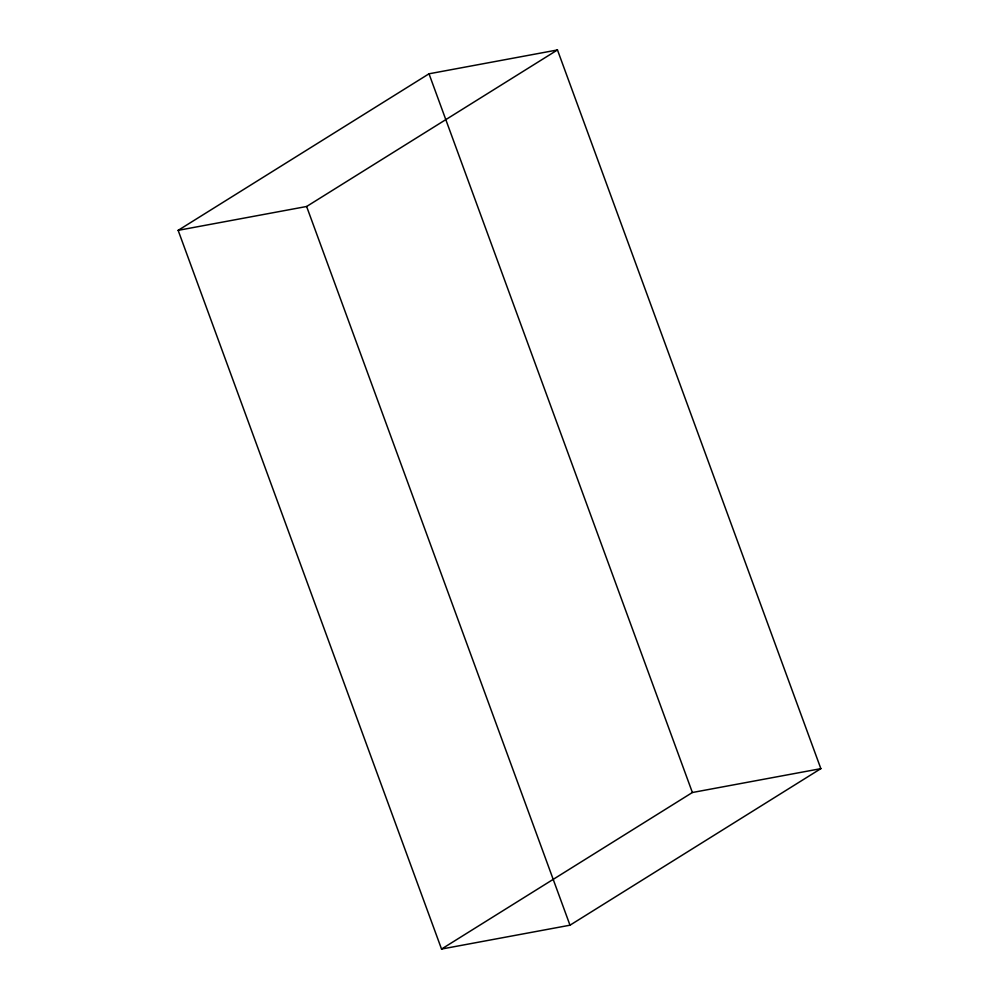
<?xml version="1.0" encoding="UTF-8"?>
<svg xmlns="http://www.w3.org/2000/svg" width="999" height="999" viewBox="0 0 999 999"><rect width="100%" height="100%" fill="white"/><g stroke="black" fill="none" stroke-linecap="round" stroke-linejoin="round"><path stroke-width="1.5" d="M178.147 230.344L429.008 73.801L557.467 49.95L820.853 768.656L569.992 925.199L441.533 949.05L178.147 230.344L306.618 206.493L557.467 49.95M441.533 949.05L692.382 792.507L820.853 768.656M429.008 73.801L692.382 792.507M306.618 206.493L569.992 925.199"/></g></svg>
